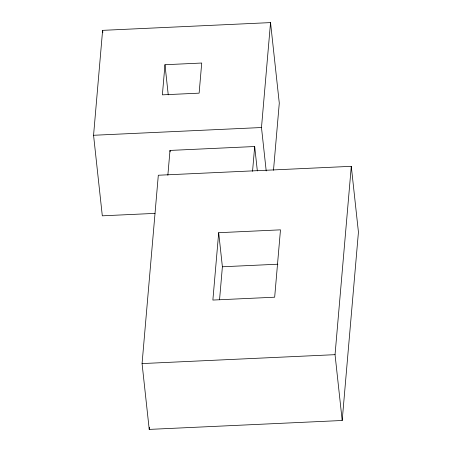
<?xml version="1.0" encoding="UTF-8"?>
<svg xmlns="http://www.w3.org/2000/svg" width="452" height="452" viewBox="0 0 452 452"><rect width="100%" height="100%" fill="white"/><g stroke="black" fill="none" stroke-linecap="round" stroke-linejoin="round"><path stroke-width="0.68" d="M155.008 213.384L102.31 215.819L93.564 135.278L102.61 30.352L270.539 22.6L279.285 103.135L273.494 170.291M164.974 64.726L162.381 94.847L199.123 93.152L201.722 63.031L164.974 64.726L168.251 94.852M142.069 363.577L158.313 175.235L351.289 166.325L358.436 232.147L342.192 420.49L149.222 429.4L142.069 363.577L335.045 354.667L351.289 166.325M167.856 175.252L169.997 150.431L254.685 146.521L257.341 170.946M149.222 429.4L149.403 427.293M218.689 232.695L212.875 300.06L274.669 297.207L280.477 229.842L218.689 232.695L222.39 266.77L219.548 299.755M252.544 171.342L254.685 146.521M266.205 170.946L261.488 127.526L270.539 22.6M93.564 135.278L261.488 127.526M222.39 266.77L277.861 264.211M335.045 354.667L342.192 420.49M169.997 150.431L170.144 151.827M102.61 30.352L102.841 32.454"/></g></svg>
